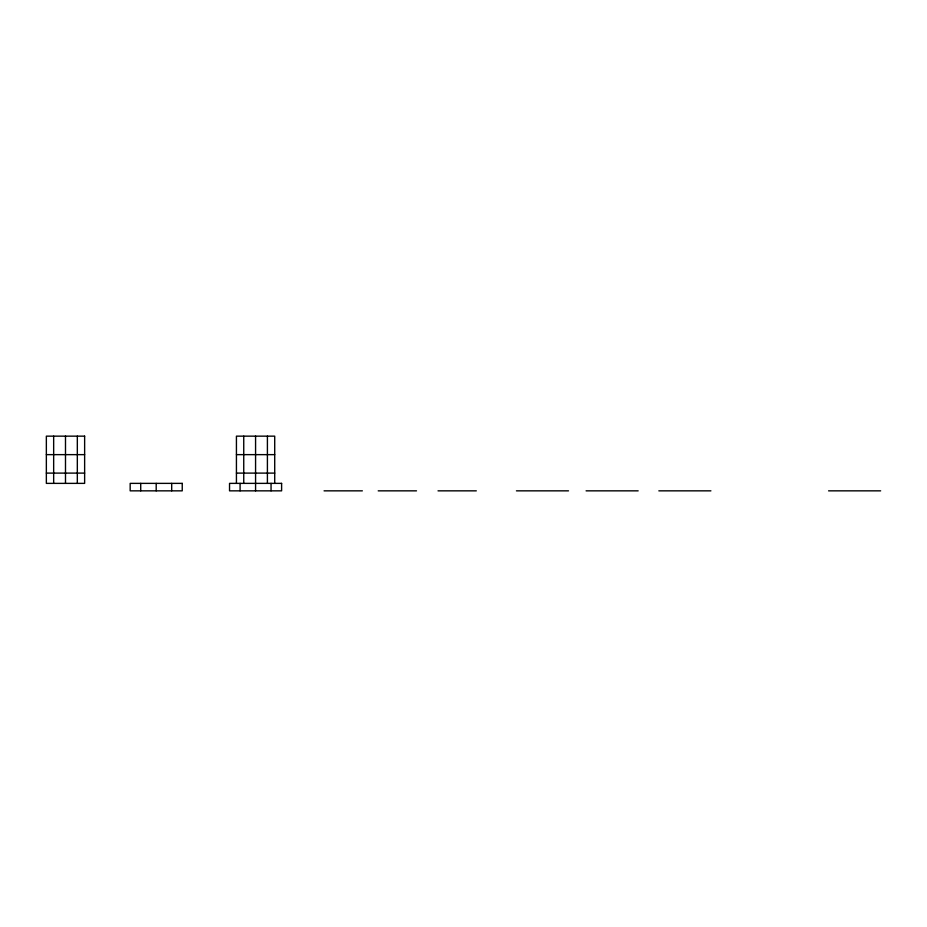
<?xml version="1.0" encoding="UTF-8"?>
<svg xmlns="http://www.w3.org/2000/svg" width="927" height="927" viewBox="0 0 927 927"><rect width="100%" height="100%" fill="white"/><g stroke="black" fill="none" stroke-linecap="round" stroke-linejoin="round"><path stroke-width="1.39" d="M46.35 454.636L84.635 454.636M236.431 454.636L274.716 454.636M46.35 473.106L84.635 473.106M236.431 473.106L274.716 473.106M324.068 490.846L362.353 490.846M378.216 490.846L416.501 490.846M438.019 490.846L476.304 490.846M516.443 490.846L568.518 490.846M586.096 490.846L638.158 490.846M658.842 490.846L710.905 490.846M828.576 490.846L880.65 490.846M274.716 483.373L274.716 436.153L236.431 436.153L236.431 483.373M271.055 483.373L271.055 490.846M267.405 436.153L267.405 483.373M255.574 436.153L255.574 490.846M243.743 436.153L243.743 483.373M240.081 483.373L240.081 490.846M171.692 483.373L171.692 490.846M156.2 483.373L156.2 490.846M140.719 483.373L140.719 490.846M77.323 436.153L77.323 483.373M65.493 436.153L65.493 483.373M53.662 436.153L53.662 483.373M84.635 436.153L46.35 436.153L46.35 483.373L84.635 483.373L84.635 436.153M182.237 483.373L130.174 483.373L130.174 490.846L182.237 490.846L182.237 483.373M281.611 483.373L229.537 483.373L229.537 490.846L281.611 490.846L281.611 483.373"/></g></svg>
